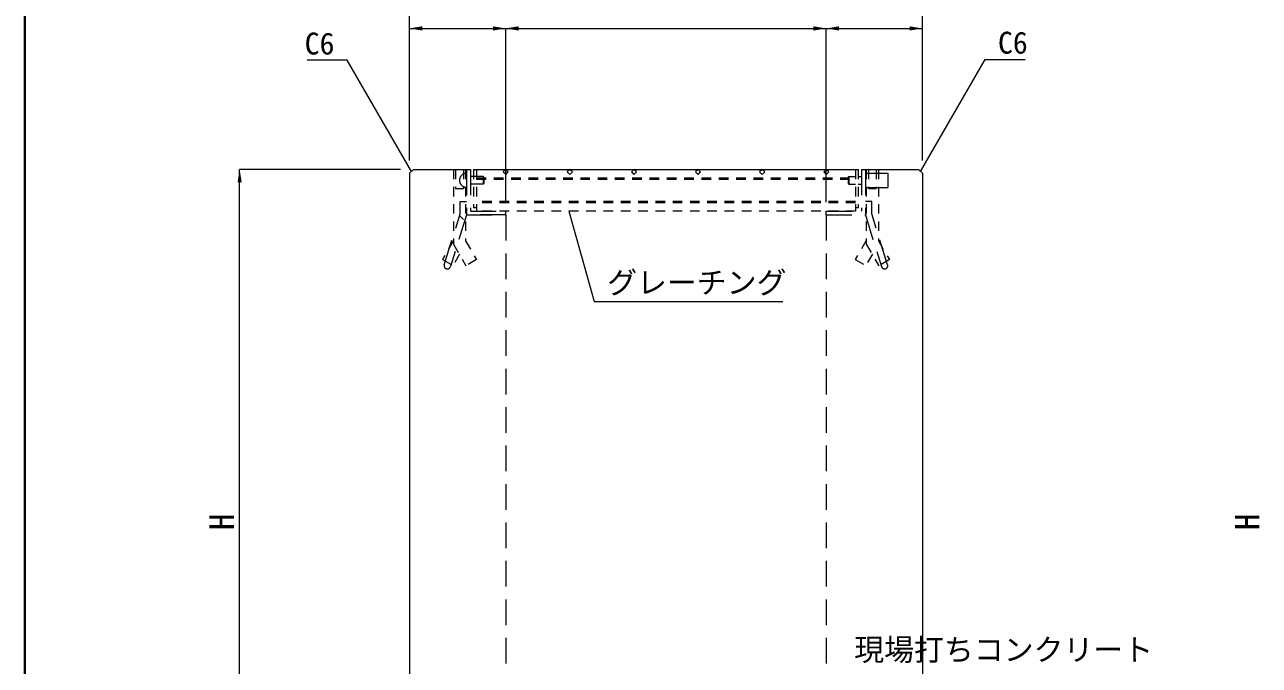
# Model space of a CAD drawing. Units: millimetres at full size; details may follow other scales. Extents: x 77366 to 106166, y -28085 to 6898.
# Drawn here: x 95666 to 97592, y -3423 to -2423 of the extents above; entities that cross this region are included whole.
import ezdxf
from ezdxf.enums import TextEntityAlignment as Align

# ---------------------------------------------------------------- set-up
doc = ezdxf.new("R2010")
doc.units = ezdxf.units.MM
doc.header["$LTSCALE"] = 50
doc.linetypes.add('USER1', pattern=[0.54, 0.3, -0.24])
doc.linetypes.add('USER2', pattern=[1.2, 0.8, -0.4])
for name, color, linetype, lineweight in [('受枠', 3, 'USER2', 9), ('図枠', 7, 'Continuous', 5), ('寸法線', 7, 'Continuous', 13), ('引出線', 4, 'Continuous', 13), ('本体', 2, 'Continuous', 20), ('ｲﾝｻｰﾄ', 3, 'USER1', 9), ('ｸﾞﾚｰﾁﾝｸﾞ', 7, 'Continuous', 5)]:
    doc.layers.add(name, color=color, linetype=linetype, lineweight=lineweight)
doc.styles.add('ＭＳ ゴシック', font='')
doc.styles.get('ＭＳ ゴシック').set_extended_font_data('MS Gothic')

# ---------------------------------------------------------------- blocks, each defined once
blk = doc.blocks.new('filled_arrow')
at = {"color": 0, "linetype": 'Continuous', "lineweight": -2}
blk.add_solid([(7.5, 1.25), (0, 0), (7.5, -1.25)], dxfattribs=at)

msp = doc.modelspace()

# ---------------------------------------------------------------- linework, layer by layer
at = {"layer": '受枠'}
for p, q in [((96355.05, -2649.22), (96361.05, -2649.22)), ((96355.05, -2649.22), (96355.05, -2720.22)), ((96361.05, -2649.22), (96361.05, -2714.22)), ((96971.05, -2649.22), (96977.05, -2649.22)), ((96971.05, -2649.22), (96971.05, -2714.22)), ((96977.05, -2649.22), (96977.05, -2720.22)), ((96977.05, -2655.22), (97012.05, -2655.22)), ((97012.05, -2655.22), (97012.05, -2677.22)), ((96381.05, -2660.22), (96361.05, -2660.22)), ((96381.05, -2672.22), (96361.05, -2672.22)), ((96381.05, -2660.22), (96381.05, -2672.22)), ((96382.05, -2661.22), (96381.05, -2660.22)), ((96382.05, -2671.22), (96381.05, -2672.22)), ((96382.05, -2661.22), (96382.05, -2671.22)), ((96950.05, -2661.22), (96951.05, -2660.22)), ((96950.05, -2661.22), (96950.05, -2671.22)), ((96950.05, -2671.22), (96951.05, -2672.22)), ((96951.05, -2660.22), (96961.55, -2660.22)), ((96951.05, -2660.22), (96951.05, -2672.22)), ((96951.05, -2672.22), (96961.55, -2672.22)), ((96966.05, -2660.22), (96971.05, -2660.22)), ((96966.05, -2672.22), (96971.05, -2672.22)), ((96977.05, -2677.22), (97012.05, -2677.22)), ((96345.05, -2699.46), (96355.05, -2699.46)), ((96345.05, -2718.7), (96345.05, -2699.46)), ((96361.05, -2714.22), (96416.05, -2714.22)), ((96416.05, -2720.22), (96416.05, -2714.22)), ((96916.05, -2720.22), (96916.05, -2714.22)), ((96916.05, -2714.22), (96971.05, -2714.22)), ((96987.05, -2699.46), (96977.05, -2699.46)), ((96987.05, -2718.7), (96987.05, -2699.46)), ((96320.27, -2797.97), (96345.05, -2718.7)), ((96355.05, -2720.22), (96329.82, -2800.95)), ((96355.05, -2720.22), (96416.05, -2720.22)), ((96916.05, -2720.22), (96977.05, -2720.22)), ((96977.05, -2720.22), (97002.27, -2800.95)), ((97011.82, -2797.97), (96987.05, -2718.7))]:
    msp.add_line(p, q, dxfattribs=at)
for centre, radius, start, end in [((96355.05, -2666.22), 11, 90, 270), ((96325.05, -2799.46), 5, 162.64597, 342.64597), ((97007.05, -2799.46), 5, 197.35403, 17.35403)]:
    msp.add_arc(centre, radius, start, end, dxfattribs=at)
at = {"layer": '図枠', "lineweight": 40}
msp.add_line((95665.8, -1525.36), (95665.8, -7065.36), dxfattribs=at)
at = {"layer": '寸法線'}
for p, q in [((96266.05, -2635.22), (96266.05, -2279.22)), ((97066.05, -2635.22), (97066.05, -2279.22)), ((96266.05, -2429.22), (96416.05, -2429.22)), ((96266.05, -2635.22), (96266.05, -2429.22)), ((96416.05, -2700.22), (96416.05, -2429.22)), ((96416.05, -2429.22), (96916.05, -2429.22)), ((96416.05, -2700.22), (96416.05, -2429.22)), ((96916.05, -2700.22), (96916.05, -2429.22)), ((96916.05, -2429.22), (97066.05, -2429.22)), ((96916.05, -2700.22), (96916.05, -2429.22)), ((97066.05, -2635.22), (97066.05, -2429.22)), ((96001.05, -3749.22), (96001.05, -2649.22)), ((96252.05, -2649.22), (96001.05, -2649.22))]:
    msp.add_line(p, q, dxfattribs=at)
at = {"layer": '引出線'}
for points in [[(96269.05, -2652.22), (96168.98, -2478.91), (96106.59, -2478.91)], [(97063.05, -2652.22), (97163.9, -2477.55), (97226.29, -2477.55)], [(96514.3, -2714.22), (96554.27, -2855.43), (96848.38, -2855.43)]]:
    msp.add_lwpolyline(points, dxfattribs=at)
at = {"layer": '本体'}
for p, q in [((96272.05, -2649.22), (96266.05, -2655.22)), ((96266.05, -2655.22), (96266.05, -3749.22)), ((96272.05, -2649.22), (96355.05, -2649.22)), ((96977.05, -2649.22), (97060.05, -2649.22)), ((97060.05, -2649.22), (97066.05, -2655.22)), ((97066.05, -2655.22), (97066.05, -3749.22))]:
    msp.add_line(p, q, dxfattribs=at)
at = {"layer": '本体', "linetype": 'USER2', "lineweight": 9}
for p, q in [((96355.05, -2649.22), (96355.05, -2720.22)), ((96977.05, -2649.22), (96977.05, -2720.22)), ((96350.05, -2727.22), (96344.05, -2721.22)), ((96416.05, -2720.22), (96355.05, -2720.22)), ((96416.05, -2720.22), (96416.05, -3749.22)), ((96916.05, -2720.22), (96916.05, -3749.22)), ((96916.05, -2720.22), (96977.05, -2720.22))]:
    msp.add_line(p, q, dxfattribs=at)
at = {"layer": 'ｲﾝｻｰﾄ'}
for p, q in [((96334.55, -2649.22), (96334.55, -2765.7)), ((96334.55, -2649.22), (96353.55, -2649.22)), ((96337.97, -2649.22), (96337.97, -2679.22)), ((96350.13, -2649.22), (96350.13, -2679.22)), ((96353.55, -2649.22), (96353.55, -2760.61)), ((96978.55, -2649.22), (96978.55, -2765.7)), ((96978.55, -2649.22), (96997.55, -2649.22)), ((96981.97, -2649.22), (96981.97, -2679.22)), ((96994.13, -2649.22), (96994.13, -2679.22)), ((96997.55, -2649.22), (96997.55, -2760.61)), ((96337.97, -2679.22), (96350.13, -2679.22)), ((96981.97, -2679.22), (96994.13, -2679.22)), ((96334.55, -2759.9), (96317.33, -2789.72)), ((96334.55, -2765.7), (96354, -2799.4)), ((96353.55, -2760.61), (96370.46, -2789.9)), ((96978.55, -2759.9), (96961.33, -2789.72)), ((96978.55, -2765.7), (96998, -2799.4)), ((96997.55, -2760.61), (97014.46, -2789.9)), ((96317.33, -2789.72), (96333.78, -2799.22)), ((96344.05, -2781.45), (96333.78, -2799.22)), ((96370.46, -2789.9), (96354, -2799.4)), ((96961.33, -2789.72), (96977.78, -2799.22)), ((96988.05, -2781.45), (96977.78, -2799.22)), ((97014.46, -2789.9), (96998, -2799.4))]:
    msp.add_line(p, q, dxfattribs=at)
at = {"layer": 'ｸﾞﾚｰﾁﾝｸﾞ', "lineweight": 13}
msp.add_line((96366.05, -2649.22), (96966.05, -2649.22), dxfattribs=at)
at = {"layer": 'ｸﾞﾚｰﾁﾝｸﾞ', "linetype": 'USER1'}
for p, q in [((96366.05, -2649.22), (96366.05, -2709.22)), ((96370.55, -2649.22), (96370.55, -2714.22)), ((96961.55, -2649.22), (96961.55, -2714.22)), ((96966.05, -2649.22), (96966.05, -2709.22)), ((96370.55, -2662.22), (96961.55, -2662.22)), ((96370.55, -2664.22), (96961.55, -2664.22)), ((96370.55, -2709.22), (96366.05, -2709.22)), ((96961.55, -2699.22), (96370.55, -2699.22)), ((96961.55, -2701.22), (96370.55, -2701.22)), ((96961.55, -2714.22), (96370.55, -2714.22)), ((96966.05, -2709.22), (96961.55, -2709.22))]:
    msp.add_line(p, q, dxfattribs=at)
for points in [[(96416.05, -2649.22), (96412.05, -2653.22), (96416.05, -2657.22), (96420.05, -2653.22)], [(96516.05, -2649.22), (96512.05, -2653.22), (96516.05, -2657.22), (96520.05, -2653.22)], [(96616.05, -2649.22), (96612.05, -2653.22), (96616.05, -2657.22), (96620.05, -2653.22)], [(96716.05, -2649.22), (96712.05, -2653.22), (96716.05, -2657.22), (96720.05, -2653.22)], [(96816.05, -2649.22), (96812.05, -2653.22), (96816.05, -2657.22), (96820.05, -2653.22)], [(96916.05, -2649.22), (96912.05, -2653.22), (96916.05, -2657.22), (96920.05, -2653.22)]]:
    msp.add_lwpolyline(points, close=True, dxfattribs=at)

# ---------------------------------------------------------------- block references
at = {"layer": '寸法線', "xscale": 2.67, "yscale": 2.67}
for p in [(96266.05, -2429.22), (96416.05, -2429.22), (96916.05, -2429.22)]:
    msp.add_blockref('filled_arrow', p, dxfattribs=at)
for p, rotation in [((96416.05, -2429.22), 180), ((96916.05, -2429.22), 180), ((97066.05, -2429.22), 180), ((96001.05, -2649.22), 270)]:
    msp.add_blockref('filled_arrow', p, dxfattribs=dict(at, rotation=rotation))
at = {"layer": '引出線', "xscale": 0.133, "yscale": 0.133}
for p, rotation in [((96269.05, -2652.22), 120), ((97063.05, -2652.22), 60), ((96514.3, -2714.22), 285.8)]:
    msp.add_blockref('filled_arrow', p, dxfattribs=dict(at, rotation=rotation))

# ---------------------------------------------------------------- texts
at = {"layer": '寸法線', "style": 'ＭＳ ゴシック'}
for p in [(95973.05, -3199.22), (97572.55, -3199.22)]:
    msp.add_text('H', height=37.98, rotation=90, dxfattribs=at).set_placement(p, align=Align.MIDDLE_CENTER)
at = {"layer": '引出線', "style": 'ＭＳ ゴシック'}
msp.add_text('C6', height=34.18, dxfattribs=at).set_placement((96148.98, -2435.71), align=Align.TOP_RIGHT)
for s, p in [('C6', (97183.9, -2434.35)), ('グレーチング', (96574.27, -2808.57)), ('現場打ちコンクリート', (96959.71, -3381.49))]:
    msp.add_text(s, height=34.18, dxfattribs=at).set_placement(p, align=Align.TOP_LEFT)

doc.saveas('drawing.dxf')
